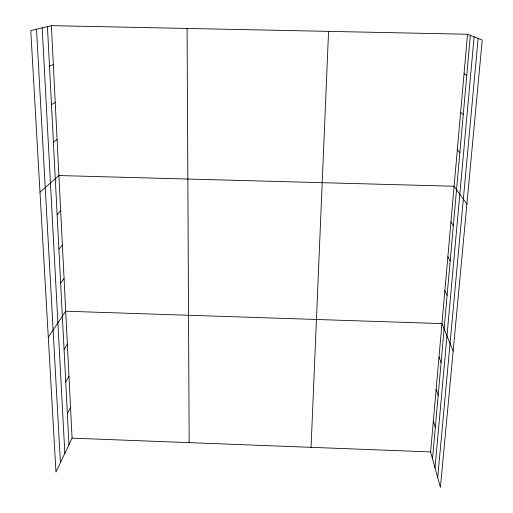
<?xml version="1.0" encoding="UTF-8"?>
<svg xmlns="http://www.w3.org/2000/svg" width="513" height="513" viewBox="0 0 513 513"><rect width="100%" height="100%" fill="white"/><g stroke="black" fill="none" stroke-linecap="round" stroke-linejoin="round"><path stroke-width="0.77" d="M311.07 447.33L328.564 31.376M467.542 34.243L482.226 40.065L440.41 487.35L430.606 451.921L467.542 34.243L51.383 25.65L30.774 30.633L55.975 472.011L72.07 438.147L51.383 25.65M432.497 458.744L470.344 35.352M435.011 467.83L474.095 36.84M437.698 477.552L478.129 38.443M67.376 413.715L70.537 407.534M65.741 381.999L68.966 376.196M64.067 349.513L67.35 344.095M48.28 337.265L65.702 311.211L441.956 323.607L453.152 351.072M60.649 283.105L64.067 278.514M58.905 249.171L62.387 245.028M57.116 214.396L60.662 210.715M39.995 192.195L58.899 175.542L454.101 186.257L466.894 204.084M53.397 142.165L57.09 139.491M51.46 104.639L55.237 102.51M49.479 66.132L53.333 64.58M72.07 438.147L430.606 451.921M464.047 73.75L466.753 75.482M460.642 112.225L463.265 114.553M457.327 149.719L459.86 152.598M450.946 221.885L453.319 225.797M447.875 256.628L450.17 261.021M444.88 290.525L447.099 295.373M439.013 356.868L441.09 362.556M436.146 389.322L438.16 395.408M433.344 420.993L435.293 427.457M36.513 29.247L60.425 462.649M42.181 27.875L64.837 453.364M47.446 26.599L68.966 444.675M187.085 28.452L189.175 442.648"/></g></svg>
